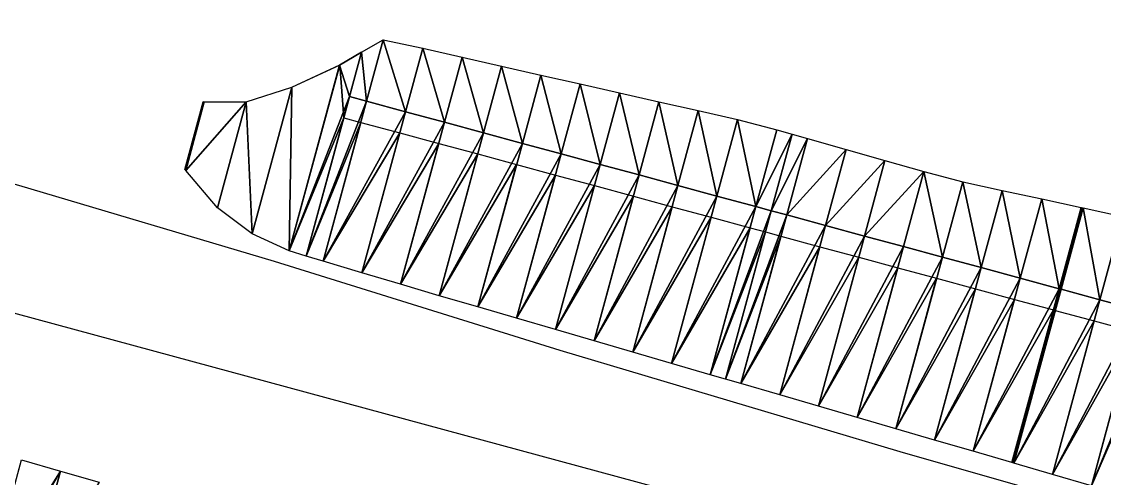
# Model space of a CAD drawing. Header units: metres. Extents: x 1882598 to 1885460, y 3171405 to 3171756.
# Drawn here: x 1884002.09 to 1884028.94, y 3171632.08 to 3171643.42 of the extents above; entities that cross this region are included whole.
import ezdxf

# ---------------------------------------------------------------- set-up
doc = ezdxf.new("R2010")
doc.units = ezdxf.units.M
doc.header["$MEASUREMENT"] = 0
doc.layers.add('00DR-R_HTA_Cl A', color=7, linetype='Continuous', true_color=0xcc0000)
doc.layers.add('Triangles surfaces projet', color=7, linetype='Continuous', true_color=0x848484)
doc.layers.add('Route - 27-28_RD561 IndG - Axe', color=1, linetype='Continuous')

msp = doc.modelspace()

# ---------------------------------------------------------------- linework, layer by layer
at = {"layer": '00DR-R_HTA_Cl A'}
msp.add_polyline3d([(1884140.277, 3171610.57, 149.882), (1884136.851, 3171603.855, 149.912), (1884134.819, 3171602.511, 149.943), (1884132.256, 3171602.571, 150.138), (1884128.626, 3171603.053, 150.295), (1884107.67, 3171608.875, 150.512), (1884091.849, 3171613.414, 150.792), (1884073.796, 3171618.552, 150.837), (1884047.812, 3171625.888, 151.097), (1884023.878, 3171632.74, 151.242), (1884015.443, 3171635.257, 151.2), (1884008.357, 3171637.466, 151.195), (1884002.02, 3171639.346, 151.252), (1883996.948, 3171640.747, 151.278), (1883973.83, 3171647.563, 151.576), (1883938.033, 3171657.516, 151.837), (1883928.705, 3171660.207, 152.712)], dxfattribs=at)
at = {"layer": 'Route - 27-28_RD561 IndG - Axe'}
msp.add_line((1883921.327, 3171658.024), (1884164.823, 3171592.026), dxfattribs=at)
at = {"layer": 'Triangles surfaces projet'}
for points in [[(1884011.055, 3171642.962, 150.223), (1884010.643, 3171641.442, 151.273), (1884010.516, 3171642.658, 150.516), (1884011.055, 3171642.962, 150.223)], [(1884011.055, 3171642.962, 150.223), (1884011.608, 3171641.18, 151.266), (1884010.643, 3171641.442, 151.273), (1884011.055, 3171642.962, 150.223)], [(1884011.608, 3171641.18, 151.266), (1884011.055, 3171642.962, 150.223), (1884012.035, 3171642.754, 150.179), (1884011.608, 3171641.18, 151.266)], [(1884010.517, 3171642.661, 151.248), (1884010.516, 3171642.658, 150.516), (1884009.973, 3171642.338, 151.262), (1884010.517, 3171642.661, 151.248)], [(1884010.218, 3171641.557, 151.276), (1884009.973, 3171642.338, 151.262), (1884010.516, 3171642.658, 150.516), (1884010.218, 3171641.557, 151.276)], [(1884010.518, 3171642.663, 151.598), (1884010.075, 3171641.031, 151.64), (1884009.974, 3171642.34, 151.612), (1884010.518, 3171642.663, 151.598)], [(1884010.218, 3171641.557, 151.276), (1884010.516, 3171642.658, 150.516), (1884010.643, 3171641.442, 151.273), (1884010.218, 3171641.557, 151.276)], [(1884011.608, 3171641.18, 151.266), (1884012.035, 3171642.754, 150.179), (1884012.573, 3171640.919, 151.259), (1884011.608, 3171641.18, 151.266)], [(1884013.011, 3171642.533, 150.144), (1884012.573, 3171640.919, 151.259), (1884012.035, 3171642.754, 150.179), (1884013.011, 3171642.533, 150.144)], [(1884012.573, 3171640.919, 151.259), (1884013.011, 3171642.533, 150.144), (1884013.539, 3171640.657, 151.252), (1884012.573, 3171640.919, 151.259)], [(1884013.987, 3171642.312, 150.109), (1884013.539, 3171640.657, 151.252), (1884013.011, 3171642.533, 150.144), (1884013.987, 3171642.312, 150.109)], [(1884009.974, 3171642.34, 151.612), (1884008.724, 3171637.73, 151.731), (1884008.788, 3171641.787, 151.64), (1884009.974, 3171642.34, 151.612)], [(1884008.724, 3171637.73, 151.731), (1884009.974, 3171642.34, 151.612), (1884010.075, 3171641.031, 151.64), (1884008.724, 3171637.73, 151.731)], [(1884010.218, 3171641.557, 151.276), (1884008.724, 3171637.73, 151.381), (1884009.973, 3171642.338, 151.262), (1884010.218, 3171641.557, 151.276)], [(1884009.973, 3171642.338, 151.262), (1884008.724, 3171637.73, 151.381), (1884008.787, 3171641.786, 151.29), (1884009.973, 3171642.338, 151.262)], [(1884014.504, 3171640.395, 151.245), (1884013.539, 3171640.657, 151.252), (1884013.987, 3171642.312, 150.109), (1884014.504, 3171640.395, 151.245)], [(1884013.987, 3171642.312, 150.109), (1884014.963, 3171642.091, 150.074), (1884014.504, 3171640.395, 151.245), (1884013.987, 3171642.312, 150.109)], [(1884014.504, 3171640.395, 151.245), (1884014.963, 3171642.091, 150.074), (1884015.469, 3171640.134, 151.238), (1884014.504, 3171640.395, 151.245)], [(1884014.963, 3171642.091, 150.074), (1884015.939, 3171641.87, 150.039), (1884015.469, 3171640.134, 151.238), (1884014.963, 3171642.091, 150.074)], [(1884015.939, 3171641.87, 150.039), (1884016.434, 3171639.872, 151.231), (1884015.469, 3171640.134, 151.238), (1884015.939, 3171641.87, 150.039)], [(1884015.939, 3171641.87, 150.039), (1884016.916, 3171641.649, 150.003), (1884016.434, 3171639.872, 151.231), (1884015.939, 3171641.87, 150.039)], [(1884008.787, 3171641.786, 151.29), (1884007.803, 3171638.153, 151.384), (1884007.653, 3171641.424, 151.313), (1884008.787, 3171641.786, 151.29)], [(1884008.788, 3171641.787, 151.64), (1884007.803, 3171638.153, 151.734), (1884007.654, 3171641.426, 151.663), (1884008.788, 3171641.787, 151.64)], [(1884008.788, 3171641.787, 151.64), (1884008.724, 3171637.73, 151.731), (1884007.803, 3171638.153, 151.734), (1884008.788, 3171641.787, 151.64)], [(1884007.803, 3171638.153, 151.384), (1884008.787, 3171641.786, 151.29), (1884008.724, 3171637.73, 151.381), (1884007.803, 3171638.153, 151.384)], [(1884009.144, 3171637.596, 151.379), (1884008.724, 3171637.73, 151.381), (1884010.218, 3171641.557, 151.276), (1884009.144, 3171637.596, 151.379)], [(1884009.144, 3171637.596, 151.379), (1884010.218, 3171641.557, 151.276), (1884010.643, 3171641.442, 151.273), (1884009.144, 3171637.596, 151.379)], [(1884016.434, 3171639.872, 151.231), (1884016.916, 3171641.649, 150.003), (1884017.399, 3171639.611, 151.224), (1884016.434, 3171639.872, 151.231)], [(1884017.892, 3171641.428, 149.968), (1884017.399, 3171639.611, 151.224), (1884016.916, 3171641.649, 150.003), (1884017.892, 3171641.428, 149.968)], [(1884006.137, 3171639.748, 151.746), (1884006.593, 3171641.43, 151.702), (1884006.617, 3171641.424, 151.677), (1884006.137, 3171639.748, 151.746)], [(1884006.137, 3171639.748, 151.396), (1884006.592, 3171641.428, 151.353), (1884006.617, 3171641.423, 151.327), (1884006.137, 3171639.748, 151.396)], [(1884006.156, 3171639.721, 151.721), (1884006.137, 3171639.748, 151.746), (1884006.617, 3171641.424, 151.677), (1884006.156, 3171639.721, 151.721)], [(1884006.156, 3171639.721, 151.371), (1884006.137, 3171639.748, 151.396), (1884006.617, 3171641.423, 151.327), (1884006.156, 3171639.721, 151.371)], [(1884006.941, 3171638.796, 151.732), (1884006.156, 3171639.721, 151.721), (1884007.654, 3171641.426, 151.663), (1884006.941, 3171638.796, 151.732)], [(1884007.654, 3171641.426, 151.663), (1884006.156, 3171639.721, 151.721), (1884006.617, 3171641.424, 151.677), (1884007.654, 3171641.426, 151.663)], [(1884006.156, 3171639.721, 151.371), (1884007.653, 3171641.424, 151.313), (1884006.941, 3171638.796, 151.382), (1884006.156, 3171639.721, 151.371)], [(1884006.617, 3171641.423, 151.327), (1884007.653, 3171641.424, 151.313), (1884006.156, 3171639.721, 151.371), (1884006.617, 3171641.423, 151.327)], [(1884007.803, 3171638.153, 151.734), (1884006.941, 3171638.796, 151.732), (1884007.654, 3171641.426, 151.663), (1884007.803, 3171638.153, 151.734)], [(1884007.803, 3171638.153, 151.384), (1884006.941, 3171638.796, 151.382), (1884007.653, 3171641.424, 151.313), (1884007.803, 3171638.153, 151.384)], [(1884009.144, 3171637.596, 151.379), (1884010.643, 3171641.442, 151.273), (1884009.567, 3171637.47, 151.376), (1884009.144, 3171637.596, 151.379)], [(1884011.608, 3171641.18, 151.266), (1884009.567, 3171637.47, 151.376), (1884010.643, 3171641.442, 151.273), (1884011.608, 3171641.18, 151.266)], [(1884018.364, 3171639.349, 151.216), (1884017.399, 3171639.611, 151.224), (1884017.892, 3171641.428, 149.968), (1884018.364, 3171639.349, 151.216)], [(1884018.364, 3171639.349, 151.216), (1884017.892, 3171641.428, 149.968), (1884018.868, 3171641.207, 149.933), (1884018.364, 3171639.349, 151.216)], [(1884009.144, 3171637.596, 151.729), (1884008.724, 3171637.73, 151.731), (1884010.075, 3171641.031, 151.64), (1884009.144, 3171637.596, 151.729)], [(1884010.5, 3171640.915, 151.637), (1884009.144, 3171637.596, 151.729), (1884010.075, 3171641.031, 151.64), (1884010.5, 3171640.915, 151.637)], [(1884011.608, 3171641.18, 151.266), (1884010.525, 3171637.185, 151.369), (1884009.567, 3171637.47, 151.376), (1884011.608, 3171641.18, 151.266)], [(1884010.525, 3171637.185, 151.369), (1884011.608, 3171641.18, 151.266), (1884012.573, 3171640.919, 151.259), (1884010.525, 3171637.185, 151.369)], [(1884018.868, 3171641.207, 149.933), (1884019.33, 3171639.087, 151.209), (1884018.364, 3171639.349, 151.216), (1884018.868, 3171641.207, 149.933)], [(1884019.844, 3171640.986, 149.898), (1884019.33, 3171639.087, 151.209), (1884018.868, 3171641.207, 149.933), (1884019.844, 3171640.986, 149.898)], [(1884009.567, 3171637.47, 151.726), (1884009.144, 3171637.596, 151.729), (1884010.5, 3171640.915, 151.637), (1884009.567, 3171637.47, 151.726)], [(1884011.466, 3171640.654, 151.63), (1884009.567, 3171637.47, 151.726), (1884010.5, 3171640.915, 151.637), (1884011.466, 3171640.654, 151.63)], [(1884011.484, 3171636.9, 151.363), (1884010.525, 3171637.185, 151.369), (1884012.573, 3171640.919, 151.259), (1884011.484, 3171636.9, 151.363)], [(1884012.573, 3171640.919, 151.259), (1884013.539, 3171640.657, 151.252), (1884011.484, 3171636.9, 151.363), (1884012.573, 3171640.919, 151.259)], [(1884020.295, 3171638.826, 151.202), (1884019.33, 3171639.087, 151.209), (1884019.844, 3171640.986, 149.898), (1884020.295, 3171638.826, 151.202)], [(1884019.844, 3171640.986, 149.898), (1884020.812, 3171640.734, 149.884), (1884020.295, 3171638.826, 151.202), (1884019.844, 3171640.986, 149.898)], [(1884010.525, 3171637.185, 151.719), (1884009.567, 3171637.47, 151.726), (1884011.466, 3171640.654, 151.63), (1884010.525, 3171637.185, 151.719)], [(1884012.431, 3171640.392, 151.623), (1884010.525, 3171637.185, 151.719), (1884011.466, 3171640.654, 151.63), (1884012.431, 3171640.392, 151.623)], [(1884011.484, 3171636.9, 151.363), (1884013.539, 3171640.657, 151.252), (1884012.443, 3171636.615, 151.357), (1884011.484, 3171636.9, 151.363)], [(1884012.443, 3171636.615, 151.357), (1884013.539, 3171640.657, 151.252), (1884014.504, 3171640.395, 151.245), (1884012.443, 3171636.615, 151.357)], [(1884021.193, 3171640.625, 149.885), (1884020.295, 3171638.826, 151.202), (1884020.812, 3171640.734, 149.884), (1884021.193, 3171640.625, 149.885)], [(1884021.193, 3171640.625, 149.885), (1884020.677, 3171638.722, 151.2), (1884020.295, 3171638.826, 151.202), (1884021.193, 3171640.625, 149.885)], [(1884020.678, 3171638.723, 151.2), (1884021.194, 3171640.626, 149.885), (1884021.575, 3171640.518, 149.885), (1884020.678, 3171638.723, 151.2)], [(1884020.678, 3171638.723, 151.2), (1884021.575, 3171640.518, 149.885), (1884021.06, 3171638.619, 151.197), (1884020.678, 3171638.723, 151.2)], [(1884022.537, 3171640.243, 149.887), (1884021.06, 3171638.619, 151.197), (1884021.575, 3171640.518, 149.885), (1884022.537, 3171640.243, 149.887)], [(1884011.484, 3171636.9, 151.713), (1884010.525, 3171637.185, 151.719), (1884012.431, 3171640.392, 151.623), (1884011.484, 3171636.9, 151.713)], [(1884013.396, 3171640.131, 151.615), (1884011.484, 3171636.9, 151.713), (1884012.431, 3171640.392, 151.623), (1884013.396, 3171640.131, 151.615)], [(1884014.504, 3171640.395, 151.245), (1884013.403, 3171636.335, 151.35), (1884012.443, 3171636.615, 151.357), (1884014.504, 3171640.395, 151.245)], [(1884015.469, 3171640.134, 151.238), (1884013.403, 3171636.335, 151.35), (1884014.504, 3171640.395, 151.245), (1884015.469, 3171640.134, 151.238)], [(1884021.06, 3171638.619, 151.197), (1884022.537, 3171640.243, 149.887), (1884022.026, 3171638.358, 151.19), (1884021.06, 3171638.619, 151.197)], [(1884022.026, 3171638.358, 151.19), (1884022.537, 3171640.243, 149.887), (1884023.498, 3171639.968, 149.889), (1884022.026, 3171638.358, 151.19)], [(1884012.443, 3171636.615, 151.707), (1884011.484, 3171636.9, 151.713), (1884013.396, 3171640.131, 151.615), (1884012.443, 3171636.615, 151.707)], [(1884014.361, 3171639.869, 151.608), (1884012.443, 3171636.615, 151.707), (1884013.396, 3171640.131, 151.615), (1884014.361, 3171639.869, 151.608)], [(1884013.403, 3171636.335, 151.35), (1884015.469, 3171640.134, 151.238), (1884014.363, 3171636.055, 151.343), (1884013.403, 3171636.335, 151.35)], [(1884015.469, 3171640.134, 151.238), (1884016.434, 3171639.872, 151.231), (1884014.363, 3171636.055, 151.343), (1884015.469, 3171640.134, 151.238)], [(1884023.498, 3171639.968, 149.889), (1884022.991, 3171638.096, 151.183), (1884022.026, 3171638.358, 151.19), (1884023.498, 3171639.968, 149.889)], [(1884023.498, 3171639.968, 149.889), (1884024.46, 3171639.694, 149.891), (1884022.991, 3171638.096, 151.183), (1884023.498, 3171639.968, 149.889)], [(1884013.403, 3171636.335, 151.7), (1884012.443, 3171636.615, 151.707), (1884014.361, 3171639.869, 151.608), (1884013.403, 3171636.335, 151.7)], [(1884015.326, 3171639.607, 151.601), (1884013.403, 3171636.335, 151.7), (1884014.361, 3171639.869, 151.608), (1884015.326, 3171639.607, 151.601)], [(1884015.324, 3171635.775, 151.337), (1884014.363, 3171636.055, 151.343), (1884016.434, 3171639.872, 151.231), (1884015.324, 3171635.775, 151.337)], [(1884017.399, 3171639.611, 151.224), (1884015.324, 3171635.775, 151.337), (1884016.434, 3171639.872, 151.231), (1884017.399, 3171639.611, 151.224)], [(1884024.46, 3171639.694, 149.891), (1884023.956, 3171637.834, 151.175), (1884022.991, 3171638.096, 151.183), (1884024.46, 3171639.694, 149.891)], [(1884024.46, 3171639.694, 149.891), (1884024.921, 3171637.573, 151.168), (1884023.956, 3171637.834, 151.175), (1884024.46, 3171639.694, 149.891)], [(1884024.46, 3171639.694, 149.891), (1884025.428, 3171639.442, 149.878), (1884024.921, 3171637.573, 151.168), (1884024.46, 3171639.694, 149.891)], [(1884014.363, 3171636.055, 151.693), (1884013.403, 3171636.335, 151.7), (1884015.326, 3171639.607, 151.601), (1884014.363, 3171636.055, 151.693)], [(1884016.291, 3171639.346, 151.594), (1884014.363, 3171636.055, 151.693), (1884015.326, 3171639.607, 151.601), (1884016.291, 3171639.346, 151.594)], [(1884017.399, 3171639.611, 151.224), (1884016.284, 3171635.495, 151.33), (1884015.324, 3171635.775, 151.337), (1884017.399, 3171639.611, 151.224)], [(1884016.284, 3171635.495, 151.33), (1884017.399, 3171639.611, 151.224), (1884018.364, 3171639.349, 151.216), (1884016.284, 3171635.495, 151.33)], [(1884025.886, 3171637.311, 151.161), (1884024.921, 3171637.573, 151.168), (1884025.428, 3171639.442, 149.878), (1884025.886, 3171637.311, 151.161)], [(1884025.886, 3171637.311, 151.161), (1884025.428, 3171639.442, 149.878), (1884026.406, 3171639.228, 149.837), (1884025.886, 3171637.311, 151.161)], [(1884015.324, 3171635.775, 151.687), (1884014.363, 3171636.055, 151.693), (1884016.291, 3171639.346, 151.594), (1884015.324, 3171635.775, 151.687)], [(1884017.257, 3171639.084, 151.587), (1884015.324, 3171635.775, 151.687), (1884016.291, 3171639.346, 151.594), (1884017.257, 3171639.084, 151.587)], [(1884018.364, 3171639.349, 151.216), (1884017.244, 3171635.215, 151.324), (1884016.284, 3171635.495, 151.33), (1884018.364, 3171639.349, 151.216)], [(1884017.244, 3171635.215, 151.324), (1884018.364, 3171639.349, 151.216), (1884019.33, 3171639.087, 151.209), (1884017.244, 3171635.215, 151.324)], [(1884026.406, 3171639.228, 149.837), (1884026.851, 3171637.049, 151.154), (1884025.886, 3171637.311, 151.161), (1884026.406, 3171639.228, 149.837)], [(1884027.384, 3171639.015, 149.797), (1884026.851, 3171637.049, 151.154), (1884026.406, 3171639.228, 149.837), (1884027.384, 3171639.015, 149.797)], [(1884016.284, 3171635.495, 151.68), (1884015.324, 3171635.775, 151.687), (1884017.257, 3171639.084, 151.587), (1884016.284, 3171635.495, 151.68)], [(1884018.222, 3171638.823, 151.58), (1884016.284, 3171635.495, 151.68), (1884017.257, 3171639.084, 151.587), (1884018.222, 3171638.823, 151.58)], [(1884017.244, 3171635.215, 151.324), (1884019.33, 3171639.087, 151.209), (1884018.204, 3171634.935, 151.317), (1884017.244, 3171635.215, 151.324)], [(1884019.33, 3171639.087, 151.209), (1884020.295, 3171638.826, 151.202), (1884018.204, 3171634.935, 151.317), (1884019.33, 3171639.087, 151.209)], [(1884027.384, 3171639.015, 149.797), (1884027.817, 3171636.788, 151.147), (1884026.851, 3171637.049, 151.154), (1884027.384, 3171639.015, 149.797)], [(1884028.362, 3171638.802, 149.756), (1884027.817, 3171636.788, 151.147), (1884027.384, 3171639.015, 149.797), (1884028.362, 3171638.802, 149.756)], [(1884017.244, 3171635.215, 151.674), (1884016.284, 3171635.495, 151.68), (1884018.222, 3171638.823, 151.58), (1884017.244, 3171635.215, 151.674)], [(1884019.187, 3171638.561, 151.573), (1884017.244, 3171635.215, 151.674), (1884018.222, 3171638.823, 151.58), (1884019.187, 3171638.561, 151.573)], [(1884018.204, 3171634.935, 151.317), (1884020.295, 3171638.826, 151.202), (1884019.164, 3171634.655, 151.31), (1884018.204, 3171634.935, 151.317)], [(1884019.164, 3171634.655, 151.31), (1884020.295, 3171638.826, 151.202), (1884020.677, 3171638.722, 151.2), (1884019.164, 3171634.655, 151.31)], [(1884019.164, 3171634.655, 151.31), (1884020.677, 3171638.722, 151.2), (1884019.545, 3171634.544, 151.308), (1884019.164, 3171634.655, 151.31)], [(1884019.545, 3171634.544, 151.308), (1884020.678, 3171638.723, 151.2), (1884021.06, 3171638.619, 151.197), (1884019.545, 3171634.544, 151.308)], [(1884019.926, 3171634.433, 151.305), (1884019.545, 3171634.544, 151.308), (1884021.06, 3171638.619, 151.197), (1884019.926, 3171634.433, 151.305)], [(1884022.026, 3171638.358, 151.19), (1884019.926, 3171634.433, 151.305), (1884021.06, 3171638.619, 151.197), (1884022.026, 3171638.358, 151.19)], [(1884027.841, 3171636.781, 151.147), (1884027.817, 3171636.788, 151.147), (1884028.362, 3171638.802, 149.756), (1884027.841, 3171636.781, 151.147)], [(1884028.387, 3171638.796, 149.755), (1884027.841, 3171636.781, 151.147), (1884028.362, 3171638.802, 149.756), (1884028.387, 3171638.796, 149.755)], [(1884028.387, 3171638.796, 149.755), (1884027.865, 3171636.775, 151.147), (1884027.841, 3171636.781, 151.147), (1884028.387, 3171638.796, 149.755)], [(1884028.387, 3171638.796, 149.755), (1884028.411, 3171638.791, 149.754), (1884027.865, 3171636.775, 151.147), (1884028.387, 3171638.796, 149.755)], [(1884028.83, 3171636.513, 151.14), (1884027.865, 3171636.775, 151.147), (1884028.411, 3171638.791, 149.754), (1884028.83, 3171636.513, 151.14)], [(1884028.83, 3171636.513, 151.14), (1884028.411, 3171638.791, 149.754), (1884029.39, 3171638.578, 149.714), (1884028.83, 3171636.513, 151.14)], [(1884018.204, 3171634.935, 151.667), (1884017.244, 3171635.215, 151.674), (1884019.187, 3171638.561, 151.573), (1884018.204, 3171634.935, 151.667)], [(1884020.152, 3171638.299, 151.566), (1884018.204, 3171634.935, 151.667), (1884019.187, 3171638.561, 151.573), (1884020.152, 3171638.299, 151.566)], [(1884022.026, 3171638.358, 151.19), (1884020.886, 3171634.153, 151.299), (1884019.926, 3171634.433, 151.305), (1884022.026, 3171638.358, 151.19)], [(1884022.026, 3171638.358, 151.19), (1884022.991, 3171638.096, 151.183), (1884020.886, 3171634.153, 151.299), (1884022.026, 3171638.358, 151.19)], [(1884029.795, 3171636.252, 151.133), (1884028.83, 3171636.513, 151.14), (1884029.39, 3171638.578, 149.714), (1884029.795, 3171636.252, 151.133)], [(1884019.164, 3171634.655, 151.66), (1884018.204, 3171634.935, 151.667), (1884020.152, 3171638.299, 151.566), (1884019.164, 3171634.655, 151.66)], [(1884020.535, 3171638.196, 151.563), (1884019.164, 3171634.655, 151.66), (1884020.152, 3171638.299, 151.566), (1884020.535, 3171638.196, 151.563)], [(1884019.545, 3171634.544, 151.658), (1884019.164, 3171634.655, 151.66), (1884020.535, 3171638.196, 151.563), (1884019.545, 3171634.544, 151.658)], [(1884020.918, 3171638.093, 151.56), (1884019.545, 3171634.544, 151.658), (1884020.535, 3171638.196, 151.563), (1884020.918, 3171638.093, 151.56)], [(1884019.926, 3171634.433, 151.655), (1884019.545, 3171634.544, 151.658), (1884020.918, 3171638.093, 151.56), (1884019.926, 3171634.433, 151.655)], [(1884021.883, 3171637.831, 151.553), (1884019.926, 3171634.433, 151.655), (1884020.918, 3171638.093, 151.56), (1884021.883, 3171637.831, 151.553)], [(1884021.846, 3171633.873, 151.292), (1884020.886, 3171634.153, 151.299), (1884022.991, 3171638.096, 151.183), (1884021.846, 3171633.873, 151.292)], [(1884022.991, 3171638.096, 151.183), (1884023.956, 3171637.834, 151.175), (1884021.846, 3171633.873, 151.292), (1884022.991, 3171638.096, 151.183)], [(1884020.886, 3171634.153, 151.649), (1884019.926, 3171634.433, 151.655), (1884021.883, 3171637.831, 151.553), (1884020.886, 3171634.153, 151.649)], [(1884022.848, 3171637.569, 151.546), (1884020.886, 3171634.153, 151.649), (1884021.883, 3171637.831, 151.553), (1884022.848, 3171637.569, 151.546)], [(1884022.806, 3171633.594, 151.285), (1884021.846, 3171633.873, 151.292), (1884023.956, 3171637.834, 151.175), (1884022.806, 3171633.594, 151.285)], [(1884024.921, 3171637.573, 151.168), (1884022.806, 3171633.594, 151.285), (1884023.956, 3171637.834, 151.175), (1884024.921, 3171637.573, 151.168)], [(1884021.846, 3171633.873, 151.642), (1884020.886, 3171634.153, 151.649), (1884022.848, 3171637.569, 151.546), (1884021.846, 3171633.873, 151.642)], [(1884023.813, 3171637.308, 151.539), (1884021.846, 3171633.873, 151.642), (1884022.848, 3171637.569, 151.546), (1884023.813, 3171637.308, 151.539)], [(1884022.806, 3171633.594, 151.285), (1884024.921, 3171637.573, 151.168), (1884023.767, 3171633.314, 151.279), (1884022.806, 3171633.594, 151.285)], [(1884024.921, 3171637.573, 151.168), (1884025.886, 3171637.311, 151.161), (1884023.767, 3171633.314, 151.279), (1884024.921, 3171637.573, 151.168)], [(1884022.806, 3171633.594, 151.635), (1884021.846, 3171633.873, 151.642), (1884023.813, 3171637.308, 151.539), (1884022.806, 3171633.594, 151.635)], [(1884024.778, 3171637.046, 151.532), (1884022.806, 3171633.594, 151.635), (1884023.813, 3171637.308, 151.539), (1884024.778, 3171637.046, 151.532)], [(1884024.727, 3171633.034, 151.272), (1884023.767, 3171633.314, 151.279), (1884025.886, 3171637.311, 151.161), (1884024.727, 3171633.034, 151.272)], [(1884025.886, 3171637.311, 151.161), (1884026.851, 3171637.049, 151.154), (1884024.727, 3171633.034, 151.272), (1884025.886, 3171637.311, 151.161)], [(1884023.767, 3171633.314, 151.629), (1884022.806, 3171633.594, 151.635), (1884024.778, 3171637.046, 151.532), (1884023.767, 3171633.314, 151.629)], [(1884025.744, 3171636.785, 151.525), (1884023.767, 3171633.314, 151.629), (1884024.778, 3171637.046, 151.532), (1884025.744, 3171636.785, 151.525)], [(1884025.687, 3171632.754, 151.266), (1884024.727, 3171633.034, 151.272), (1884026.851, 3171637.049, 151.154), (1884025.687, 3171632.754, 151.266)], [(1884027.817, 3171636.788, 151.147), (1884025.687, 3171632.754, 151.266), (1884026.851, 3171637.049, 151.154), (1884027.817, 3171636.788, 151.147)], [(1884024.727, 3171633.034, 151.622), (1884023.767, 3171633.314, 151.629), (1884025.744, 3171636.785, 151.525), (1884024.727, 3171633.034, 151.622)], [(1884026.709, 3171636.523, 151.518), (1884024.727, 3171633.034, 151.622), (1884025.744, 3171636.785, 151.525), (1884026.709, 3171636.523, 151.518)], [(1884025.687, 3171632.754, 151.266), (1884027.817, 3171636.788, 151.147), (1884026.647, 3171632.474, 151.259), (1884025.687, 3171632.754, 151.266)], [(1884027.817, 3171636.788, 151.147), (1884027.841, 3171636.781, 151.147), (1884026.647, 3171632.474, 151.259), (1884027.817, 3171636.788, 151.147)], [(1884026.671, 3171632.467, 151.259), (1884026.647, 3171632.474, 151.259), (1884027.841, 3171636.781, 151.147), (1884026.671, 3171632.467, 151.259)], [(1884026.671, 3171632.467, 151.259), (1884027.841, 3171636.781, 151.147), (1884027.865, 3171636.775, 151.147), (1884026.671, 3171632.467, 151.259)], [(1884027.865, 3171636.775, 151.147), (1884026.695, 3171632.46, 151.259), (1884026.671, 3171632.467, 151.259), (1884027.865, 3171636.775, 151.147)], [(1884027.865, 3171636.775, 151.147), (1884028.83, 3171636.513, 151.14), (1884026.695, 3171632.46, 151.259), (1884027.865, 3171636.775, 151.147)], [(1884025.687, 3171632.754, 151.616), (1884024.727, 3171633.034, 151.622), (1884026.709, 3171636.523, 151.518), (1884025.687, 3171632.754, 151.616)], [(1884027.674, 3171636.261, 151.511), (1884025.687, 3171632.754, 151.616), (1884026.709, 3171636.523, 151.518), (1884027.674, 3171636.261, 151.511)], [(1884026.695, 3171632.46, 151.259), (1884028.83, 3171636.513, 151.14), (1884027.655, 3171632.18, 151.252), (1884026.695, 3171632.46, 151.259)], [(1884027.655, 3171632.18, 151.252), (1884028.83, 3171636.513, 151.14), (1884029.795, 3171636.252, 151.133), (1884027.655, 3171632.18, 151.252)], [(1884026.647, 3171632.474, 151.609), (1884025.687, 3171632.754, 151.616), (1884027.674, 3171636.261, 151.511), (1884026.647, 3171632.474, 151.609)], [(1884027.698, 3171636.255, 151.511), (1884026.647, 3171632.474, 151.609), (1884027.674, 3171636.261, 151.511), (1884027.698, 3171636.255, 151.511)], [(1884027.698, 3171636.255, 151.511), (1884026.671, 3171632.467, 151.609), (1884026.647, 3171632.474, 151.609), (1884027.698, 3171636.255, 151.511)], [(1884026.671, 3171632.467, 151.609), (1884027.698, 3171636.255, 151.511), (1884027.722, 3171636.248, 151.51), (1884026.671, 3171632.467, 151.609)], [(1884026.695, 3171632.46, 151.609), (1884026.671, 3171632.467, 151.609), (1884027.722, 3171636.248, 151.51), (1884026.695, 3171632.46, 151.609)], [(1884028.687, 3171635.987, 151.503), (1884026.695, 3171632.46, 151.609), (1884027.722, 3171636.248, 151.51), (1884028.687, 3171635.987, 151.503)], [(1884027.655, 3171632.18, 151.252), (1884029.795, 3171636.252, 151.133), (1884028.616, 3171631.9, 151.245), (1884027.655, 3171632.18, 151.252)], [(1884029.795, 3171636.252, 151.133), (1884030.354, 3171636.1, 151.129), (1884028.616, 3171631.9, 151.245), (1884029.795, 3171636.252, 151.133)], [(1884027.655, 3171632.18, 151.602), (1884026.695, 3171632.46, 151.609), (1884028.687, 3171635.987, 151.503), (1884027.655, 3171632.18, 151.602)], [(1884029.652, 3171635.725, 151.496), (1884027.655, 3171632.18, 151.602), (1884028.687, 3171635.987, 151.503), (1884029.652, 3171635.725, 151.496)], [(1884029.171, 3171631.738, 151.242), (1884028.616, 3171631.9, 151.245), (1884030.354, 3171636.1, 151.129), (1884029.171, 3171631.738, 151.242)], [(1884028.616, 3171631.9, 151.595), (1884027.655, 3171632.18, 151.602), (1884029.652, 3171635.725, 151.496), (1884028.616, 3171631.9, 151.595)], [(1884030.211, 3171635.574, 151.492), (1884028.616, 3171631.9, 151.595), (1884029.652, 3171635.725, 151.496), (1884030.211, 3171635.574, 151.492)], [(1884029.171, 3171631.738, 151.592), (1884028.616, 3171631.9, 151.595), (1884030.211, 3171635.574, 151.492), (1884029.171, 3171631.738, 151.592)], [(1884001.122, 3171628.987, 151.37), (1884002.086, 3171632.543, 151.462), (1884003.046, 3171632.264, 151.455), (1884001.122, 3171628.987, 151.37)], [(1884003.046, 3171632.264, 151.805), (1884001.216, 3171629.333, 151.729), (1884002.086, 3171632.543, 151.812), (1884003.046, 3171632.264, 151.805)], [(1884001.122, 3171628.987, 151.37), (1884003.046, 3171632.264, 151.455), (1884002.087, 3171628.725, 151.363), (1884001.122, 3171628.987, 151.37)], [(1884002.181, 3171629.072, 151.722), (1884001.216, 3171629.333, 151.729), (1884003.046, 3171632.264, 151.805), (1884002.181, 3171629.072, 151.722)], [(1884004.007, 3171631.985, 151.447), (1884002.087, 3171628.725, 151.363), (1884003.046, 3171632.264, 151.455), (1884004.007, 3171631.985, 151.447)], [(1884004.007, 3171631.985, 151.797), (1884002.181, 3171629.072, 151.722), (1884003.046, 3171632.264, 151.805), (1884004.007, 3171631.985, 151.797)]]:
    msp.add_3dface(points, dxfattribs=at)

doc.saveas('drawing.dxf')
